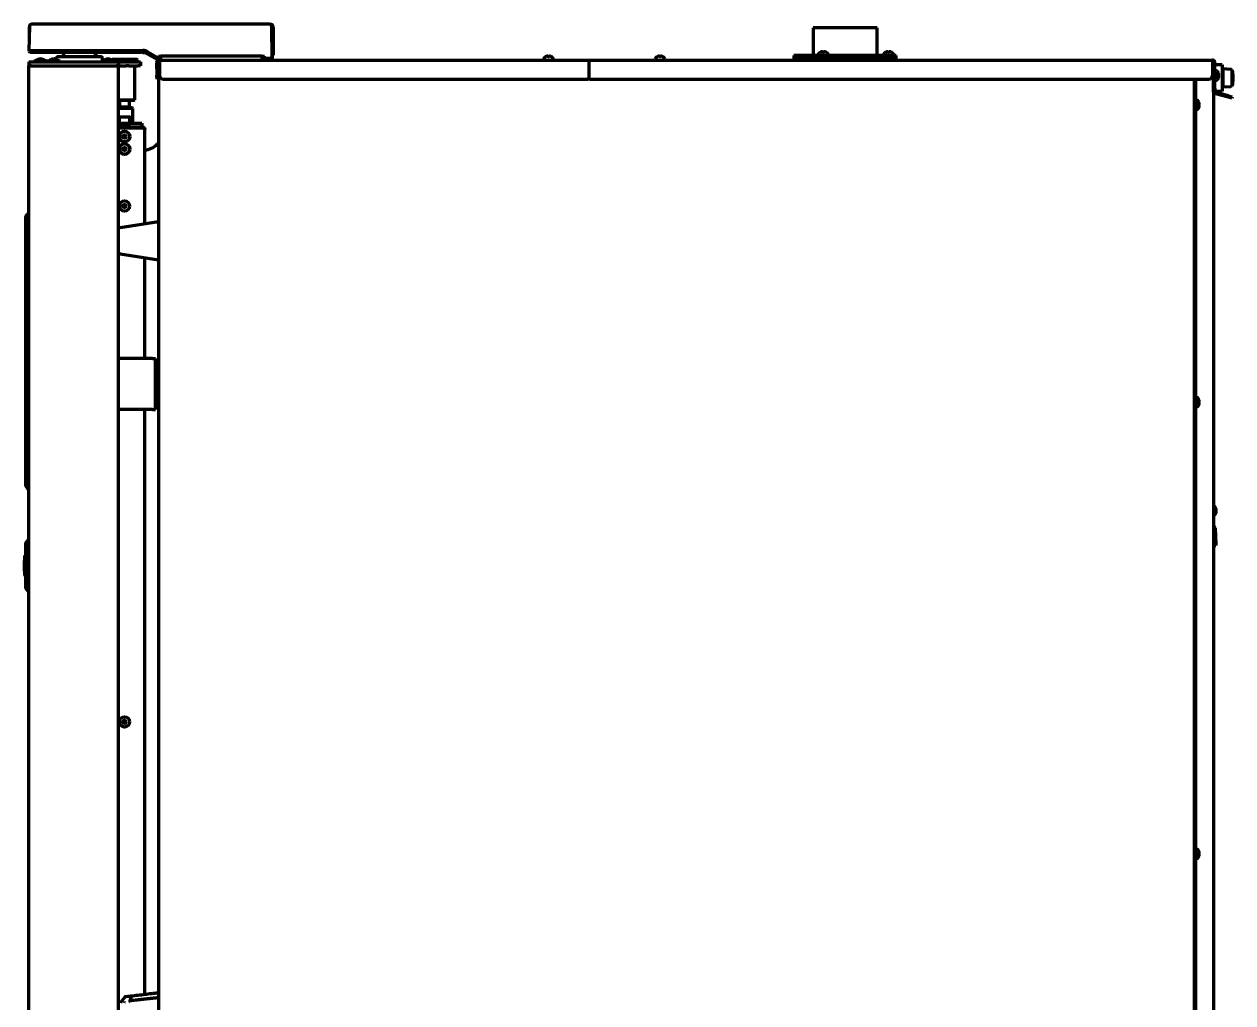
# Model space of a CAD drawing. Header units: inches. Extents: x -2405 to 7588, y 441 to 5654.
# Drawn here: x 548 to 1491, y 3367 to 4132 of the extents above; entities that cross this region are included whole.
import ezdxf

# ---------------------------------------------------------------- set-up
doc = ezdxf.new("R2010")
doc.units = ezdxf.units.IN

msp = doc.modelspace()

# ---------------------------------------------------------------- linework, layer by layer
at = {"linetype": 'Continuous', "lineweight": 70}
for p, q in [((551.74, 4129.86), (551.42, 4111.13)), ((551.62, 4129.63), (551.62, 4122.59)), ((640.28, 4131.63), (553.54, 4131.63)), ((644.27, 4131.63), (640.28, 4131.63)), ((650.95, 4131.63), (644.27, 4131.63)), ((654.96, 4131.63), (650.95, 4131.63)), ((739.19, 4131.63), (654.96, 4131.63)), ((741.42, 4105.13), (740.99, 4129.86)), ((741.22, 4129.63), (741.22, 4116.59)), ((742.02, 4129.63), (742.02, 4109.38)), ((1188.62, 4128.73), (1163.62, 4128.73)), ((1163.62, 4128.73), (1163.62, 4107.13)), ((1213.62, 4128.73), (1188.62, 4128.73)), ((1213.62, 4107.13), (1213.62, 4128.73)), ((551.42, 4111.13), (551.43, 4110.61)), ((551.42, 4111.13), (552.42, 4111.13)), ((552.42, 4111.13), (640.28, 4111.13)), ((552.43, 4109.63), (639.35, 4109.63)), ((599.39, 4106.13), (573.97, 4106.13)), ((578.97, 4106.68), (578.98, 4106.13)), ((607.87, 4106.13), (599.39, 4106.13)), ((602.86, 4106.13), (602.87, 4106.68)), ((644.28, 4110.06), (650.96, 4106.2)), ((644.35, 4108.29), (650.47, 4104.75)), ((652.42, 4106.63), (654.42, 4106.63)), ((652.42, 4103.63), (652.42, 4106.63)), ((733.42, 4106.63), (654.42, 4106.63)), ((654.42, 4103.63), (654.42, 4106.63)), ((733.42, 4103.63), (733.42, 4106.63)), ((733.42, 4106.63), (735.42, 4106.63)), ((735.42, 4103.63), (735.42, 4106.63)), ((741.38, 4107.38), (742.02, 4107.38)), ((741.42, 4106.12), (741.4, 4107.38)), ((741.42, 4106.9), (741.42, 4106.13)), ((741.42, 4106.12), (741.42, 4106.12)), ((742.02, 4109.38), (742.02, 4107.38)), ((954.78, 4106.07), (954.78, 4106.11)), ((959.38, 4106.11), (959.38, 4106.07)), ((1041.82, 4106.07), (1041.82, 4106.11)), ((1046.42, 4106.11), (1046.42, 4106.07)), ((1228.62, 4107.13), (1148.62, 4107.13)), ((1148.62, 4107.13), (1148.62, 4105.63)), ((1228.62, 4105.63), (1148.62, 4105.63)), ((1163.62, 4105.63), (1163.62, 4104.63)), ((1167.62, 4107.73), (1167.62, 4107.53)), ((1169.32, 4109.57), (1169.32, 4109.61)), ((1169.86, 4105.63), (1170.02, 4105.54)), ((1170.02, 4105.54), (1170.02, 4104.82)), ((1170.02, 4105.54), (1173.22, 4105.54)), ((1173.22, 4105.54), (1173.37, 4105.63)), ((1173.22, 4104.82), (1173.22, 4105.54)), ((1173.92, 4109.61), (1173.92, 4109.57)), ((1175.62, 4107.53), (1175.62, 4107.73)), ((1213.62, 4104.63), (1213.62, 4105.63)), ((1218.62, 4107.73), (1218.62, 4107.53)), ((1220.32, 4109.57), (1220.32, 4109.61)), ((1220.86, 4105.63), (1221.02, 4105.54)), ((1221.02, 4105.54), (1221.02, 4104.82)), ((1221.02, 4105.54), (1224.22, 4105.54)), ((1224.22, 4105.54), (1224.37, 4105.63)), ((1224.22, 4104.82), (1224.22, 4105.54)), ((1224.92, 4109.61), (1224.92, 4109.57)), ((1226.62, 4107.53), (1226.62, 4107.73)), ((1228.62, 4105.63), (1228.62, 4107.13)), ((551.42, 4102.13), (553.42, 4102.13)), ((551.42, 4102.13), (551.42, 4099.13)), ((553.42, 4099.13), (551.42, 4099.13)), ((551.42, 4099.13), (551.42, 4099.13)), ((551.42, 4099.13), (553.42, 4099.13)), ((551.42, 2451.13), (551.42, 4099.13)), ((553.42, 4102.13), (619.42, 4102.13)), ((553.42, 4099.13), (619.42, 4099.13)), ((555.92, 4102.73), (555.92, 4102.53)), ((556.32, 4103.13), (564.52, 4103.13)), ((558.54, 4104.1), (558.54, 4104.13)), ((560.04, 4104.1), (560.04, 4104.51)), ((560.79, 4104.51), (560.79, 4104.1)), ((562.29, 4104.1), (562.29, 4104.13)), ((564.92, 4102.53), (564.92, 4102.73)), ((566.17, 4102.73), (566.17, 4102.53)), ((566.57, 4103.13), (574.77, 4103.13)), ((568.79, 4104.1), (568.79, 4104.13)), ((570.29, 4104.1), (570.29, 4104.51)), ((571.04, 4104.51), (571.04, 4104.1)), ((572.54, 4104.1), (572.54, 4104.13)), ((572.97, 4105.15), (572.95, 4103.86)), ((575.17, 4102.53), (575.17, 4102.73)), ((608.67, 4102.73), (608.67, 4102.53)), ((608.9, 4103.09), (608.86, 4105.15)), ((609.07, 4103.13), (617.27, 4103.13)), ((611.29, 4104.1), (611.29, 4104.13)), ((612.79, 4104.1), (612.79, 4104.51)), ((613.54, 4104.51), (613.54, 4104.1)), ((615.04, 4104.1), (615.04, 4104.13)), ((616.42, 4104.13), (616.17, 4103.88)), ((636.17, 4103.88), (616.17, 4103.88)), ((616.17, 4103.88), (616.17, 4103.13)), ((626.17, 4104.13), (616.42, 4104.13)), ((617.64, 4102.38), (636.17, 4102.38)), ((617.67, 4102.53), (617.67, 4102.73)), ((619.42, 4102.13), (621.42, 4102.13)), ((621.42, 4099.13), (619.42, 4099.13)), ((619.42, 4099.13), (621.42, 4099.13)), ((621.42, 4102.13), (627.35, 4102.13)), ((621.42, 4102.13), (621.42, 4099.13)), ((621.42, 4099.13), (627.35, 4099.13)), ((621.42, 2461.13), (621.42, 4099.13)), ((635.92, 4104.13), (626.17, 4104.13)), ((627.35, 4102.13), (629.35, 4102.13)), ((629.35, 4099.13), (627.35, 4099.13)), ((629.35, 4102.13), (636.42, 4102.13)), ((629.35, 4099.13), (636.42, 4099.13)), ((634.17, 4072.63), (634.17, 4099.13)), ((636.17, 4103.88), (635.92, 4104.13)), ((635.92, 4102.13), (636.17, 4102.38)), ((636.17, 4102.38), (636.17, 4103.88)), ((636.42, 4102.13), (638.42, 4102.13)), ((638.42, 4099.13), (636.42, 4099.13)), ((638.42, 4102.13), (638.42, 4099.13)), ((650.47, 4104.75), (651.72, 4104.03)), ((650.99, 4101.56), (651.34, 4091.64)), ((651.99, 4101.59), (652.34, 4091.67)), ((652.99, 4103.63), (652.42, 4103.63)), ((652.42, 4100.53), (652.42, 4100.63)), ((653.42, 4100.53), (652.42, 4100.53)), ((652.42, 4100.53), (652.42, 2435.33)), ((653.42, 4103.63), (652.99, 4103.63)), ((653.42, 4102.63), (652.99, 4102.63)), ((653.42, 4103.63), (988.58, 4103.63)), ((653.42, 4103.63), (653.42, 4101.52)), ((653.42, 4101.52), (653.42, 4091.62)), ((735.42, 4105.13), (740.42, 4105.13)), ((741.42, 4105.13), (740.42, 4105.13)), ((741.41, 4104.61), (741.42, 4105.13)), ((741.41, 4104.61), (741.42, 4105.13)), ((741.42, 4105.13), (741.42, 4105.13)), ((953.08, 4104.23), (953.08, 4104.03)), ((961.08, 4104.03), (961.08, 4104.23)), ((988.58, 4103.63), (988.58, 4101.52)), ((988.58, 4101.52), (988.58, 4089.63)), ((988.59, 4102.53), (988.63, 4102.53)), ((988.62, 4103.63), (988.62, 4101.52)), ((988.62, 4103.63), (1475.42, 4103.63)), ((988.62, 4101.52), (988.62, 4089.63)), ((1040.12, 4104.23), (1040.12, 4104.03)), ((1048.12, 4104.03), (1048.12, 4104.23)), ((1147.62, 4104.63), (1229.62, 4104.63)), ((1147.62, 4104.63), (1147.62, 4103.63)), ((1170.02, 4104.82), (1169.69, 4104.63)), ((1173.22, 4104.82), (1170.02, 4104.82)), ((1173.54, 4104.63), (1173.22, 4104.82)), ((1221.02, 4104.82), (1220.69, 4104.63)), ((1224.22, 4104.82), (1221.02, 4104.82)), ((1224.54, 4104.63), (1224.22, 4104.82)), ((1229.62, 4103.63), (1229.62, 4104.63)), ((1475.42, 4103.63), (1475.42, 4101.52)), ((1475.42, 4101.52), (1475.42, 4091.62)), ((1476.22, 4099.93), (1476.22, 2775.73)), ((1477.42, 4101.63), (1476.42, 4101.63)), ((1476.42, 4081.63), (1476.42, 4101.63)), ((1477.42, 4081.63), (1477.42, 4101.63)), ((1483.02, 4099.96), (1477.42, 4099.96)), ((1483.02, 4099.96), (1483.02, 4089.63)), ((1483.6, 4096.64), (1483.02, 4099.96)), ((1489.88, 4096.2), (1483.6, 4096.64)), ((1483.6, 4096.64), (1483.6, 4089.63)), ((1489.88, 4096.2), (1489.88, 4096.12)), ((1489.88, 4096.12), (1490.9, 4096.05)), ((1490.39, 4096.09), (1489.88, 4096.12)), ((1490.9, 4083.21), (1490.9, 4096.05)), ((651.44, 4088.64), (651.34, 4091.64)), ((652.42, 4088.67), (651.44, 4088.64)), ((652.34, 4091.67), (652.42, 4089.33)), ((656.42, 4088.63), (987.58, 4088.63)), ((989.62, 4088.63), (1472.42, 4088.63)), ((1461.42, 2437.13), (1461.42, 4088.62)), ((1462.22, 4088.62), (1462.22, 2777.73)), ((1476.42, 4095.63), (1476.22, 4095.63)), ((1478.02, 4095.53), (1477.82, 4095.53)), ((1477.82, 4087.53), (1478.02, 4087.53)), ((1477.86, 4093.83), (1477.9, 4093.83)), ((1477.9, 4089.23), (1477.86, 4089.23)), ((1479.86, 4093.83), (1479.9, 4093.83)), ((1479.9, 4089.23), (1479.86, 4089.23)), ((1483.02, 4089.63), (1483.02, 4079.3)), ((1483.6, 4089.63), (1483.6, 4082.62)), ((551.42, 4077.98), (551.24, 4077.98)), ((1476.22, 4083.63), (1476.42, 4083.63)), ((1476.42, 4078.63), (1476.42, 4081.63)), ((1477.42, 4078.63), (1476.42, 4078.63)), ((1477.42, 4081.63), (1477.42, 4078.63)), ((1477.42, 4079.3), (1483.02, 4079.3)), ((1487.75, 4074.56), (1477.9, 4077.2)), ((1488.01, 4075.52), (1478.16, 4078.16)), ((1483.02, 4079.3), (1483.6, 4082.62)), ((1483.6, 4082.62), (1489.88, 4083.06)), ((1490.9, 4083.21), (1489.88, 4083.13)), ((1489.88, 4083.13), (1489.88, 4083.06)), ((621.42, 4072.63), (634.17, 4072.63)), ((621.42, 4072.13), (633.67, 4072.13)), ((622.07, 4072.13), (622.07, 4066.78)), ((629.87, 4066.78), (629.87, 4072.13)), ((633.67, 4072.13), (634.17, 4072.63)), ((1462.82, 4072.53), (1462.62, 4072.53)), ((1464.66, 4070.83), (1464.7, 4070.83)), ((1490.65, 4073.78), (1487.75, 4074.56)), ((1488.01, 4075.52), (1490.91, 4074.75)), ((1490.91, 4074.75), (1490.65, 4073.78)), ((625.97, 4066.28), (621.42, 4066.28)), ((625.97, 4065.78), (621.42, 4065.78)), ((622.07, 4066.78), (621.57, 4066.28)), ((621.82, 4058.78), (621.82, 4054.48)), ((625.97, 4066.78), (622.07, 4066.78)), ((622.32, 4059.28), (625.97, 4059.28)), ((629.87, 4066.78), (625.97, 4066.78)), ((631.97, 4066.28), (625.97, 4066.28)), ((632.47, 4065.78), (625.97, 4065.78)), ((625.97, 4059.28), (629.62, 4059.28)), ((630.37, 4066.28), (629.87, 4066.78)), ((630.12, 4054.48), (630.12, 4058.78)), ((632.47, 4065.78), (631.97, 4066.28)), ((632.47, 4054.28), (632.47, 4065.78)), ((1462.62, 4064.53), (1462.82, 4064.53)), ((1464.7, 4066.23), (1464.66, 4066.23)), ((551.42, 4054.31), (551.24, 4054.31)), ((551.42, 4054.31), (551.24, 4054.31)), ((551.42, 4054.3), (551.24, 4054.3)), ((551.42, 4054.29), (551.24, 4054.29)), ((551.42, 4054.29), (551.24, 4054.29)), ((551.42, 4054.22), (551.24, 4054.22)), ((551.42, 4054.21), (551.24, 4054.21)), ((551.42, 4054.21), (551.24, 4054.21)), ((551.42, 4051.51), (551.32, 4051.51)), ((621.42, 4054.28), (637.47, 4054.28)), ((639.47, 4051.28), (621.42, 4051.28)), ((639.2, 4050.48), (621.42, 4050.48)), ((623.27, 4052.68), (628.67, 4052.68)), ((637.47, 4054.28), (639.47, 4054.28)), ((639.76, 4050.48), (639.22, 4050.48)), ((639.47, 4054.28), (639.47, 4051.28)), ((641.91, 3975.86), (641.91, 4049.18)), ((551.24, 4048.13), (551.42, 4048.13)), ((551.42, 4045.39), (551.32, 4045.39)), ((551.42, 4040.48), (551.32, 4040.48)), ((551.24, 4026.71), (551.42, 4026.71)), ((551.24, 4026.7), (551.42, 4026.7)), ((551.24, 4026.69), (551.42, 4026.69)), ((551.24, 4003.07), (551.42, 4003.07)), ((549, 3981.56), (550.27, 3983.41)), ((551.42, 3983.63), (550.68, 3983.63)), ((548.92, 3979.63), (548.92, 3981.27)), ((548.92, 3772.63), (548.92, 3979.63)), ((622.6, 3972.81), (652.42, 3977.53)), ((622.6, 3952.25), (652.42, 3947.53)), ((641.91, 3870.51), (641.91, 3949.18)), ((647.9, 3870.53), (621.42, 3870.53)), ((647.9, 3870.53), (650.1, 3870.53)), ((650.1, 3830.53), (650.1, 3870.53)), ((1462.82, 3840.33), (1462.62, 3840.33)), ((1462.62, 3832.33), (1462.82, 3832.33)), ((1464.66, 3838.63), (1464.7, 3838.63)), ((1464.7, 3834.03), (1464.66, 3834.03)), ((647.9, 3830.53), (621.42, 3830.53)), ((641.91, 3373.84), (641.91, 3830.52)), ((647.9, 3830.53), (650.1, 3830.53)), ((548.92, 3770.98), (548.92, 3772.63)), ((549, 3770.7), (550.27, 3768.85)), ((551.42, 3768.63), (550.68, 3768.63)), ((1477.86, 3753.83), (1477.9, 3753.83)), ((1477.9, 3749.23), (1477.86, 3749.23)), ((1476.55, 3737.8), (1476.99, 3725.42)), ((1477.55, 3737.83), (1477.99, 3725.46)), ((549, 3726.56), (550.27, 3728.41)), ((550.68, 3728.63), (551.42, 3728.63)), ((548.92, 3724.38), (548.92, 3726.27)), ((548.92, 3692.88), (548.92, 3724.38)), ((1477.02, 3724.43), (1476.99, 3725.42)), ((1477.02, 3724.43), (1478.02, 3724.46)), ((1477.99, 3725.46), (1478.02, 3724.46)), ((547.67, 3711.94), (547.67, 3705.31)), ((547.92, 3715.88), (547.92, 3708.63)), ((548.42, 3716.13), (548.17, 3716.13)), ((547.92, 3708.63), (547.92, 3701.38)), ((548.17, 3701.13), (548.42, 3701.13)), ((548.92, 3690.98), (548.92, 3692.88)), ((549, 3690.7), (550.27, 3688.85)), ((550.68, 3688.63), (551.42, 3688.63)), ((1462.82, 3487.63), (1462.62, 3487.63)), ((1464.66, 3485.93), (1464.7, 3485.93)), ((1462.62, 3479.63), (1462.82, 3479.63)), ((1464.7, 3481.33), (1464.66, 3481.33)), ((626.15, 3371.61), (623.13, 3367.75)), ((626.81, 3371.98), (628.95, 3372.25)), ((631.19, 3372.23), (630.23, 3368.67)), ((651.98, 3371.04), (652.42, 3371.1))]:
    msp.add_line(p, q, dxfattribs=at)
for centre, radius in [((625.97, 4043.78), 4.25), ((625.97, 4043.78), 4), ((625.97, 4043.78), 1.25), ((625.97, 4043.78), 1.15), ((625.97, 4034.08), 4.25), ((625.97, 4034.08), 4), ((625.97, 4034.08), 1.25), ((625.97, 4034.08), 1.15), ((625.97, 3989.58), 4), ((625.97, 3989.58), 1.25), ((625.97, 3989.58), 1.15), ((625.97, 3586.58), 4), ((625.97, 3586.58), 1.25), ((625.97, 3586.58), 1.15)]:
    msp.add_circle(centre, radius, dxfattribs=at)
for centre, radius, start, end in [((553.54, 4129.83), 1.8, 90, 179), ((739.19, 4129.83), 1.8, 1, 90), ((740.22, 4129.63), 1.8, 0, 90), ((552.43, 4110.63), 1, 181, 270), ((573.97, 4105.13), 1, 90, 179), ((575.97, 4106.63), 3, 1, 90), ((605.87, 4106.63), 3, 90, 179), ((607.87, 4105.13), 1, 1, 90), ((957.28, 4102.01), 4.8, 121.58373, 149.69882), ((957.08, 4102.33), 3.78, 90.00345, 97.60407), ((957.08, 4102.33), 3.78, 82.39595, 89.99653), ((956.88, 4102.01), 4.8, 30.30118, 58.41865), ((1044.32, 4102.01), 4.8, 121.58373, 149.69882), ((1044.12, 4102.33), 3.78, 90.00345, 97.60407), ((1044.12, 4102.33), 3.78, 82.39595, 89.99653), ((1043.92, 4102.01), 4.8, 30.30118, 58.41865), ((1168.02, 4107.73), 0.4, 149.69882, 180), ((1168.02, 4107.53), 0.4, 180, 270), ((1171.82, 4105.51), 4.8, 121.58373, 149.69882), ((1171.62, 4105.83), 3.78, 90.00345, 97.60407), ((1171.62, 4105.83), 3.78, 82.39595, 89.99653), ((1171.42, 4105.51), 4.8, 30.30118, 58.41865), ((1175.22, 4107.53), 0.4, 270, 0), ((1175.22, 4107.73), 0.4, 0, 30.30118), ((1219.02, 4107.73), 0.4, 149.69882, 180), ((1219.02, 4107.53), 0.4, 180, 270), ((1222.82, 4105.51), 4.8, 121.58373, 149.69882), ((1222.62, 4105.83), 3.78, 90.00345, 97.60407), ((1222.62, 4105.83), 3.78, 82.39595, 89.99653), ((1222.42, 4105.51), 4.8, 30.30118, 58.41865), ((1226.22, 4107.53), 0.4, 270, 0), ((1226.22, 4107.73), 0.4, 0, 30.30118), ((556.32, 4102.73), 0.4, 90, 180), ((556.32, 4102.53), 0.4, 180, 270), ((560.42, 4100.88), 3.75, 120, 143.1301), ((560.42, 4100.88), 3.73, 103.56267, 120.16679), ((560.42, 4100.88), 3.25, 83.36926, 96.63074), ((560.42, 4100.88), 3.73, 59.83321, 76.43733), ((560.42, 4100.88), 3.75, 36.8699, 60), ((564.52, 4102.73), 0.4, 0, 90), ((564.52, 4102.53), 0.4, 270, 0), ((566.57, 4102.73), 0.4, 90, 180), ((566.57, 4102.53), 0.4, 180, 270), ((570.67, 4100.88), 3.75, 120, 143.1301), ((570.67, 4100.88), 3.73, 103.56267, 120.16679), ((570.67, 4100.88), 3.25, 83.36926, 96.63074), ((570.67, 4100.88), 3.73, 59.83321, 76.43733), ((570.67, 4100.88), 3.75, 36.8699, 60), ((574.77, 4102.73), 0.4, 0, 90), ((574.77, 4102.53), 0.4, 270, 0), ((608.41, 4102.63), 0.5, 270, 314.58573), ((609.07, 4102.73), 0.4, 90, 180), ((609.07, 4102.53), 0.4, 180, 270), ((613.17, 4100.88), 3.75, 120, 143.1301), ((613.17, 4100.88), 3.73, 103.56267, 120.16679), ((613.17, 4100.88), 3.25, 83.36926, 96.63074), ((613.17, 4100.88), 3.73, 59.83321, 76.43733), ((613.17, 4100.88), 3.75, 36.8699, 60), ((617.27, 4102.73), 0.4, 0, 90), ((617.27, 4102.53), 0.4, 270, 0), ((652.99, 4101.63), 2, 90, 182), ((652.99, 4101.63), 1, 90, 182), ((654.42, 4100.63), 2, 120.00094, 180), ((740.41, 4104.63), 1, 270, 359), ((953.48, 4104.23), 0.4, 149.69882, 180), ((953.48, 4104.03), 0.4, 180, 270), ((960.68, 4104.03), 0.4, 270, 0), ((960.68, 4104.23), 0.4, 0, 30.30118), ((1040.52, 4104.23), 0.4, 149.69882, 180), ((1040.52, 4104.03), 0.4, 180, 270), ((1047.72, 4104.03), 0.4, 270, 0), ((1047.72, 4104.23), 0.4, 0, 30.30118), ((1473.8, 4091.33), 4.8, 56.91762, 59.69882), ((1473.8, 4091.73), 4.8, 300.30118, 303.08262), ((1477.82, 4095.13), 0.4, 90, 180), ((1473.8, 4091.33), 4.8, 31.58373, 41.04665), ((1473.8, 4091.73), 4.8, 318.95317, 328.41865), ((1477.82, 4087.93), 0.4, 180, 270), ((1474.12, 4091.53), 3.78, 0.00345, 7.60407), ((1474.12, 4091.53), 3.78, 352.39595, 359.99653), ((1478.02, 4095.13), 0.4, 59.69882, 90), ((1478.02, 4087.93), 0.4, 270, 300.30118), ((1475.8, 4091.33), 4.8, 31.58373, 59.69882), ((1475.8, 4091.73), 4.8, 300.30118, 328.41865), ((1476.12, 4091.53), 3.78, 0.00345, 7.60407), ((1476.12, 4091.53), 3.78, 352.39595, 359.99653), ((1478.42, 4079.13), 2, 194.45742, 255), ((1478.42, 4079.13), 1, 180, 255), ((1462.62, 4072.13), 0.4, 90, 180), ((1462.82, 4072.13), 0.4, 59.69882, 90), ((1460.6, 4068.33), 4.8, 31.58373, 59.69882), ((1460.92, 4068.53), 3.78, 0.00345, 7.60407), ((1460.92, 4068.53), 3.78, 352.39595, 359.99653), ((622.32, 4058.78), 0.5, 90, 180), ((629.62, 4058.78), 0.5, 0, 90), ((1462.62, 4064.93), 0.4, 180, 270), ((1462.82, 4064.93), 0.4, 270, 300.30118), ((1460.6, 4068.73), 4.8, 300.30118, 328.41865), ((622.02, 4054.48), 0.2, 180, 270), ((623.27, 4051.38), 1.3, 90, 174.78409), ((622.17, 4051.48), 0.2, 174.78409, 270), ((628.67, 4051.38), 1.3, 5.21591, 90), ((629.76, 4051.48), 0.2, 270, 5.21591), ((629.92, 4054.48), 0.2, 270, 0), ((639.2, 4046.48), 4, 76.89634, 90), ((641.41, 4047.17), 13.69, 271.07926, 317.70051), ((651.98, 4037.55), 0.6, 102.99146, 137.7005), ((651.96, 4037.65), 0.5, 23.82246, 102.99146), ((550.68, 3983.13), 0.5, 90, 145.71312), ((549.42, 3981.27), 0.5, 145.71312, 180), ((622.92, 3970.83), 2, 99, 138.59128), ((622.92, 3954.23), 2, 221.40872, 261), ((1462.62, 3839.93), 0.4, 90, 180), ((1462.62, 3832.73), 0.4, 180, 270), ((1462.82, 3839.93), 0.4, 59.69882, 90), ((1462.82, 3832.73), 0.4, 270, 300.30118), ((1460.6, 3836.13), 4.8, 31.58373, 59.69882), ((1460.6, 3836.53), 4.8, 300.30118, 328.41865), ((1460.92, 3836.33), 3.78, 0.00345, 7.60407), ((1460.92, 3836.33), 3.78, 352.39595, 359.99653), ((549.42, 3770.98), 0.5, 180, 214.28688), ((550.68, 3769.13), 0.5, 214.28688, 270), ((1473.8, 3751.33), 4.8, 31.58373, 59.69882), ((1473.8, 3751.73), 4.8, 300.30118, 328.41865), ((1474.12, 3751.53), 3.78, 0.00345, 7.60407), ((1474.12, 3751.53), 3.78, 352.39595, 359.99653), ((1475.55, 3737.76), 2, 2, 70.64731), ((1475.55, 3737.76), 1, 2, 48.49044), ((550.68, 3728.13), 0.5, 90, 145.71312), ((549.42, 3726.27), 0.5, 145.71312, 180), ((548.17, 3715.88), 0.25, 90, 180), ((548.42, 3716.63), 0.5, 270, 0), ((548.17, 3701.38), 0.25, 180, 270), ((548.42, 3700.63), 0.5, 0, 90), ((549.42, 3690.98), 0.5, 180, 214.28688), ((550.68, 3689.13), 0.5, 214.28688, 270), ((1462.62, 3487.23), 0.4, 90, 180), ((1462.82, 3487.23), 0.4, 59.69882, 90), ((1460.6, 3483.43), 4.8, 31.58373, 59.69882), ((1460.92, 3483.63), 3.78, 0.00345, 7.60407), ((1460.92, 3483.63), 3.78, 352.39595, 359.99653), ((1462.62, 3480.03), 0.4, 180, 270), ((1462.82, 3480.03), 0.4, 270, 300.30118), ((1460.6, 3483.83), 4.8, 300.30118, 328.41865), ((626.93, 3370.99), 1, 97, 142)]:
    msp.add_arc(centre, radius, start, end, dxfattribs=at)
for centre, major_axis, ratio, start_param, end_param in [((639.35, 4099.63), (0, 10), 1, 6.197847, 6.283185), ((640.38, -19150.71), (0, 23261.84), 0.017452, 6.273577, 6.283427), ((639.35, 4099.63), (4.85, 8.75), 1, 6.265417, 6.322464), ((775.1, 2180.96), (-33.62, 1929.43), 0.001054, 0.053755, 0.060422), ((774.44, 2218.22), (-32.97, 1892.13), 0.001054, 0.053966, 0.060418), ((559.79, 4100.88), (0, -3.64), 0.707107, 3.044426, 3.23876), ((561.04, 4100.88), (0, 3.64), 0.707107, 6.186018, 6.380352), ((570.04, 4100.88), (0, -3.64), 0.707107, 3.044426, 3.23876), ((571.29, 4100.88), (0, 3.64), 0.707107, 6.186018, 6.380352), ((612.54, 4100.88), (0, -3.64), 0.707107, 3.044426, 3.23876), ((613.79, 4100.88), (0, 3.64), 0.707107, 6.186018, 6.380352), ((656.42, 4091.62), (3, 0), 0.99863, 3.141593, 4.712389), ((987.58, 4089.63), (1, 0), 0.99863, 4.712389, 6.283185), ((989.62, 4089.63), (1, 0), 0.99863, 3.141593, 4.712389), ((1472.42, 4091.62), (3, 0), 0.99863, 4.712389, 6.283185), ((623.92, 3367.13), (-0.123, 0.992), 1, 0.783816, 1.428934), ((626.54, 3367.46), (0.12, -0.993), 0.961409, 3.928968, 4.596933)]:
    msp.add_ellipse(centre, major_axis=major_axis, ratio=ratio, start_param=start_param, end_param=end_param, dxfattribs=at)
for points, knots in [([(640.2, 4109.59), (640.52, 4109.56), (640.83, 4109.52), (641.46, 4109.41), (642.07, 4109.26), (642.67, 4109.06), (643.27, 4108.83), (643.56, 4108.7), (643.84, 4108.56)], [0, 0, 0, 0, 0.25, 0.25, 0.5, 0.75, 0.75, 1, 1, 1, 1]), ([(650.96, 4106.2), (651.27, 4106.03), (651.59, 4105.88), (652.06, 4105.68), (652.22, 4105.62), (652.38, 4105.57)], [0, 0, 0, 0, 0.670691, 0.670691, 1, 1, 1, 1]), ([(741.38, 4107.33), (741.38, 4107.32), (741.38, 4107.31), (741.38, 4107.25), (741.38, 4107.16), (741.38, 4107.08), (741.38, 4107.05)], [0, 0, 0, 0, 0.093844, 0.093844, 0.546922, 1, 1, 1, 1]), ([(741.42, 4106.12), (741.42, 4106.05), (741.42, 4105.99), (741.42, 4105.86), (741.42, 4105.79), (741.42, 4105.7), (741.42, 4105.67), (741.42, 4105.61), (741.42, 4105.59), (741.42, 4105.5), (741.42, 4105.45), (741.42, 4105.36), (741.42, 4105.31), (741.42, 4105.26), (741.42, 4105.24), (741.42, 4105.21), (741.42, 4105.21), (741.42, 4105.19), (741.42, 4105.19), (741.42, 4105.16), (741.42, 4105.14), (741.42, 4105.13), (741.42, 4105.13), (741.42, 4105.13), (741.42, 4105.13), (741.42, 4105.14)], [0, 0, 0, 0, 0.125, 0.125, 0.25, 0.25, 0.3125, 0.3125, 0.375, 0.375, 0.5, 0.5, 0.625, 0.625, 0.6875, 0.6875, 0.71875, 0.71875, 0.75, 0.75, 0.875, 0.875, 0.9375, 0.9375, 1, 1, 1, 1]), ([(956.58, 4106.07), (956.58, 4106.2), (956.58, 4106.31), (956.58, 4106.44), (956.58, 4106.48), (956.58, 4106.56), (956.58, 4106.59), (956.58, 4106.62)], [0, 0, 0, 0, 0.5, 0.5, 0.75, 0.75, 1, 1, 1, 1]), ([(959.38, 4106.07), (959.18, 4106.2), (958.97, 4106.31), (958.64, 4106.44), (958.53, 4106.48), (958.31, 4106.56), (958.2, 4106.59), (958.08, 4106.62)], [0, 0, 0, 0, 0.5, 0.5, 0.75, 0.75, 1, 1, 1, 1]), ([(1043.62, 4106.07), (1043.62, 4106.2), (1043.62, 4106.31), (1043.62, 4106.44), (1043.62, 4106.48), (1043.62, 4106.56), (1043.62, 4106.59), (1043.62, 4106.62)], [0, 0, 0, 0, 0.5, 0.5, 0.75, 0.75, 1, 1, 1, 1]), ([(1046.42, 4106.07), (1046.21, 4106.2), (1046, 4106.31), (1045.68, 4106.44), (1045.57, 4106.48), (1045.35, 4106.56), (1045.23, 4106.59), (1045.12, 4106.62)], [0, 0, 0, 0, 0.5, 0.5, 0.75, 0.75, 1, 1, 1, 1]), ([(1171.12, 4109.57), (1171.12, 4109.7), (1171.12, 4109.81), (1171.12, 4109.94), (1171.12, 4109.98), (1171.12, 4110.06), (1171.12, 4110.09), (1171.12, 4110.12)], [0, 0, 0, 0, 0.5, 0.5, 0.75, 0.75, 1, 1, 1, 1]), ([(1173.92, 4109.57), (1173.71, 4109.7), (1173.5, 4109.81), (1173.18, 4109.94), (1173.07, 4109.98), (1172.85, 4110.06), (1172.73, 4110.09), (1172.62, 4110.12)], [0, 0, 0, 0, 0.5, 0.5, 0.75, 0.75, 1, 1, 1, 1]), ([(1222.12, 4109.57), (1222.12, 4109.7), (1222.12, 4109.81), (1222.12, 4109.94), (1222.12, 4109.98), (1222.12, 4110.06), (1222.12, 4110.09), (1222.12, 4110.12)], [0, 0, 0, 0, 0.5, 0.5, 0.75, 0.75, 1, 1, 1, 1]), ([(1224.92, 4109.57), (1224.71, 4109.7), (1224.5, 4109.81), (1224.18, 4109.94), (1224.07, 4109.98), (1223.85, 4110.06), (1223.73, 4110.09), (1223.62, 4110.12)], [0, 0, 0, 0, 0.5, 0.5, 0.75, 0.75, 1, 1, 1, 1]), ([(651.72, 4104.03), (651.78, 4104), (651.84, 4103.97), (651.95, 4103.91), (652.01, 4103.88), (652.19, 4103.81), (652.3, 4103.77), (652.41, 4103.74)], [0, 0, 0, 0, 0.260977, 0.260977, 0.521955, 0.521955, 1, 1, 1, 1]), ([(1475.08, 4101.3), (1475.16, 4101.24), (1475.52, 4100.98), (1476.05, 4100.53), (1476.22, 4100.13), (1476.22, 4099.93)], [0, 0, 0, 0, 0.124553, 0.562276, 1, 1, 1, 1]), ([(1476.22, 4099.93), (1476.22, 4100.24), (1476.09, 4100.71), (1475.8, 4101.09), (1475.69, 4101.2)], [0, 0, 0, 0, 0.666667, 1, 1, 1, 1]), ([(1477.86, 4092.03), (1477.99, 4092.03), (1478.1, 4092.03), (1478.23, 4092.03), (1478.27, 4092.03), (1478.35, 4092.03), (1478.38, 4092.03), (1478.41, 4092.03)], [0, 0, 0, 0, 0.5, 0.5, 0.75, 0.75, 1, 1, 1, 1]), ([(1477.86, 4089.23), (1477.99, 4089.43), (1478.1, 4089.64), (1478.23, 4089.97), (1478.27, 4090.08), (1478.35, 4090.3), (1478.38, 4090.41), (1478.41, 4090.53)], [0, 0, 0, 0, 0.5, 0.5, 0.75, 0.75, 1, 1, 1, 1]), ([(1479.86, 4092.03), (1479.99, 4092.03), (1480.1, 4092.03), (1480.23, 4092.03), (1480.27, 4092.03), (1480.35, 4092.03), (1480.38, 4092.03), (1480.41, 4092.03)], [0, 0, 0, 0, 0.5, 0.5, 0.75, 0.75, 1, 1, 1, 1]), ([(1479.86, 4089.23), (1479.99, 4089.43), (1480.1, 4089.64), (1480.23, 4089.97), (1480.27, 4090.08), (1480.35, 4090.3), (1480.38, 4090.41), (1480.41, 4090.53)], [0, 0, 0, 0, 0.5, 0.5, 0.75, 0.75, 1, 1, 1, 1]), ([(1464.66, 4069.03), (1464.79, 4069.03), (1464.9, 4069.03), (1465.03, 4069.03), (1465.07, 4069.03), (1465.15, 4069.03), (1465.18, 4069.03), (1465.21, 4069.03)], [0, 0, 0, 0, 0.5, 0.5, 0.75, 0.75, 1, 1, 1, 1]), ([(1464.66, 4066.23), (1464.79, 4066.43), (1464.9, 4066.64), (1465.03, 4066.97), (1465.07, 4067.08), (1465.15, 4067.3), (1465.18, 4067.41), (1465.21, 4067.53)], [0, 0, 0, 0, 0.5, 0.5, 0.75, 0.75, 1, 1, 1, 1]), ([(640.11, 4051.28), (640.11, 4051.28), (640.13, 4051.28), (640.15, 4051.28), (640.17, 4051.28), (640.19, 4051.28), (640.22, 4051.27), (640.24, 4051.27), (640.26, 4051.27), (640.28, 4051.27), (640.3, 4051.27), (640.32, 4051.26), (640.34, 4051.26), (640.37, 4051.26), (640.39, 4051.26), (640.41, 4051.25), (640.43, 4051.25), (640.45, 4051.24), (640.47, 4051.24), (640.49, 4051.24), (640.52, 4051.23), (640.54, 4051.23), (640.56, 4051.22), (640.58, 4051.21), (640.6, 4051.21), (640.62, 4051.2), (640.64, 4051.2), (640.66, 4051.19), (640.68, 4051.18), (640.7, 4051.18), (640.72, 4051.17), (640.74, 4051.16), (640.81, 4051.13), (640.93, 4051.08), (641.07, 4051), (641.21, 4050.9), (641.34, 4050.79), (641.46, 4050.67), (641.56, 4050.54), (641.66, 4050.4), (641.72, 4050.28), (641.75, 4050.2), (641.77, 4050.16), (641.79, 4050.12), (641.8, 4050.08), (641.82, 4050.04), (641.83, 4049.99), (641.84, 4049.95), (641.85, 4049.91), (641.86, 4049.87), (641.87, 4049.83), (641.88, 4049.79), (641.89, 4049.75), (641.89, 4049.71), (641.9, 4049.67), (641.9, 4049.63), (641.9, 4049.6), (641.9, 4049.59)], [0, 0, 0, 0, 0.007484, 0.014972, 0.022464, 0.029959, 0.037458, 0.044961, 0.052467, 0.059978, 0.067492, 0.075011, 0.082534, 0.09006, 0.097592, 0.105127, 0.112667, 0.120211, 0.12776, 0.135313, 0.142871, 0.150434, 0.158001, 0.165574, 0.173151, 0.180733, 0.188321, 0.195913, 0.20351, 0.211113, 0.218721, 0.226335, 0.233954, 0.295902, 0.356772, 0.416603, 0.475435, 0.53847, 0.601717, 0.665229, 0.729059, 0.746829, 0.764482, 0.782018, 0.79944, 0.816747, 0.833943, 0.851027, 0.868001, 0.884866, 0.901624, 0.918277, 0.934825, 0.951269, 0.967612, 0.983856, 1, 1, 1, 1]), ([(640.74, 4050.25), (640.73, 4050.26), (640.68, 4050.3), (640.6, 4050.35), (640.54, 4050.38), (640.5, 4050.4), (640.49, 4050.4), (640.47, 4050.41), (640.46, 4050.41), (640.45, 4050.42), (640.43, 4050.42), (640.42, 4050.43), (640.4, 4050.43), (640.39, 4050.44), (640.38, 4050.44), (640.36, 4050.44), (640.35, 4050.45), (640.34, 4050.45), (640.32, 4050.45), (640.31, 4050.46), (640.29, 4050.46), (640.28, 4050.46), (640.26, 4050.47), (640.25, 4050.47), (640.24, 4050.47), (640.22, 4050.47), (640.21, 4050.47), (640.19, 4050.47), (640.18, 4050.48), (640.16, 4050.48), (640.15, 4050.48), (640.14, 4050.48), (640.12, 4050.48), (640.11, 4050.48), (640.11, 4050.48)], [0, 0, 0, 0, 0.110197, 0.261293, 0.412933, 0.43372, 0.454462, 0.47516, 0.495815, 0.516427, 0.536997, 0.557525, 0.578013, 0.59846, 0.618868, 0.639237, 0.659567, 0.679861, 0.700117, 0.720337, 0.740522, 0.760671, 0.780787, 0.800869, 0.820918, 0.840935, 0.860921, 0.880876, 0.900801, 0.920696, 0.940564, 0.960403, 0.980215, 1, 1, 1, 1]), ([(641.9, 4049.31), (641.9, 4049.31), (641.9, 4049.32), (641.9, 4049.34), (641.9, 4049.35), (641.9, 4049.36), (641.89, 4049.38), (641.89, 4049.39), (641.89, 4049.41), (641.88, 4049.42), (641.88, 4049.44), (641.88, 4049.45), (641.87, 4049.46), (641.87, 4049.48), (641.86, 4049.49), (641.86, 4049.5), (641.85, 4049.52), (641.85, 4049.53), (641.84, 4049.54), (641.84, 4049.56), (641.83, 4049.57), (641.82, 4049.58), (641.82, 4049.6), (641.81, 4049.61), (641.8, 4049.62), (641.8, 4049.63), (641.79, 4049.65), (641.78, 4049.66), (641.77, 4049.67), (641.76, 4049.68), (641.75, 4049.7), (641.74, 4049.71), (641.73, 4049.72), (641.72, 4049.73), (641.71, 4049.75), (641.7, 4049.76), (641.69, 4049.77), (641.68, 4049.78), (641.66, 4049.79), (641.65, 4049.8), (641.64, 4049.82), (641.63, 4049.83), (641.61, 4049.84), (641.6, 4049.85), (641.59, 4049.86), (641.57, 4049.87), (641.56, 4049.88), (641.54, 4049.89), (641.53, 4049.9), (641.51, 4049.91), (641.49, 4049.93), (641.48, 4049.94), (641.46, 4049.95), (641.44, 4049.96), (641.43, 4049.97), (641.41, 4049.98), (641.39, 4049.99), (641.37, 4050), (641.35, 4050.01), (641.33, 4050.02), (641.31, 4050.03), (641.28, 4050.04), (641.25, 4050.06), (641.22, 4050.07), (641.19, 4050.08), (641.16, 4050.1), (641.13, 4050.11), (641.1, 4050.12), (641.07, 4050.13), (641.04, 4050.14), (641.01, 4050.16), (640.97, 4050.17), (640.94, 4050.18), (640.9, 4050.19), (640.87, 4050.2), (640.84, 4050.21), (640.8, 4050.22), (640.76, 4050.23), (640.73, 4050.24), (640.69, 4050.25), (640.65, 4050.26), (640.62, 4050.27), (640.58, 4050.28), (640.54, 4050.29), (640.5, 4050.3), (640.46, 4050.31), (640.43, 4050.31), (640.39, 4050.32), (640.35, 4050.33), (640.31, 4050.34), (640.27, 4050.35), (640.23, 4050.35), (640.19, 4050.36), (640.15, 4050.37), (640.12, 4050.37), (640.11, 4050.37)], [0, 0, 0, 0, 0.00864, 0.01729, 0.02595, 0.034622, 0.043304, 0.051998, 0.060703, 0.069419, 0.078148, 0.086888, 0.095641, 0.104406, 0.113184, 0.121974, 0.130778, 0.139594, 0.148424, 0.157268, 0.166125, 0.174996, 0.183882, 0.192781, 0.201696, 0.210624, 0.219568, 0.228527, 0.237501, 0.24649, 0.255496, 0.264516, 0.273553, 0.282606, 0.291675, 0.300761, 0.309863, 0.318983, 0.328119, 0.337273, 0.346443, 0.355632, 0.364838, 0.374062, 0.383304, 0.392564, 0.401842, 0.41114, 0.420455, 0.42979, 0.439144, 0.448516, 0.457909, 0.46732, 0.476752, 0.486203, 0.495674, 0.505165, 0.514677, 0.524209, 0.537545, 0.550891, 0.564248, 0.577616, 0.590997, 0.604389, 0.617794, 0.631212, 0.644644, 0.658089, 0.671549, 0.685024, 0.698514, 0.71202, 0.725542, 0.73908, 0.752635, 0.766208, 0.779798, 0.793407, 0.807034, 0.820681, 0.834346, 0.848032, 0.861738, 0.875464, 0.889212, 0.902981, 0.916772, 0.930585, 0.944421, 0.95828, 0.972163, 0.986069, 1, 1, 1, 1]), ([(641.91, 4049.18), (641.91, 4049.2), (641.91, 4049.22), (641.91, 4049.27), (641.91, 4049.29), (641.9, 4049.3)], [0, 0, 0, 0, 0.5, 0.5, 1, 1, 1, 1]), ([(1464.66, 3836.83), (1464.79, 3836.83), (1464.9, 3836.83), (1465.03, 3836.83), (1465.07, 3836.83), (1465.15, 3836.83), (1465.18, 3836.83), (1465.21, 3836.83)], [0, 0, 0, 0, 0.5, 0.5, 0.75, 0.75, 1, 1, 1, 1]), ([(1464.66, 3834.03), (1464.79, 3834.23), (1464.9, 3834.44), (1465.03, 3834.77), (1465.07, 3834.88), (1465.15, 3835.1), (1465.18, 3835.21), (1465.21, 3835.33)], [0, 0, 0, 0, 0.5, 0.5, 0.75, 0.75, 1, 1, 1, 1]), ([(1477.86, 3752.03), (1477.99, 3752.03), (1478.1, 3752.03), (1478.23, 3752.03), (1478.27, 3752.03), (1478.35, 3752.03), (1478.38, 3752.03), (1478.41, 3752.03)], [0, 0, 0, 0, 0.5, 0.5, 0.75, 0.75, 1, 1, 1, 1]), ([(1477.86, 3749.23), (1477.99, 3749.43), (1478.1, 3749.64), (1478.23, 3749.97), (1478.27, 3750.08), (1478.35, 3750.3), (1478.38, 3750.41), (1478.41, 3750.53)], [0, 0, 0, 0, 0.5, 0.5, 0.75, 0.75, 1, 1, 1, 1]), ([(547.94, 3712.94), (547.89, 3712.87), (547.85, 3712.79), (547.79, 3712.63), (547.76, 3712.55), (547.73, 3712.44), (547.73, 3712.42), (547.72, 3712.38), (547.71, 3712.36), (547.7, 3712.29), (547.69, 3712.25), (547.67, 3712.12), (547.67, 3712.03), (547.67, 3711.94)], [0, 0, 0, 0, 0.25, 0.25, 0.5, 0.5, 0.5625, 0.5625, 0.625, 0.625, 0.75, 0.75, 1, 1, 1, 1]), ([(547.67, 3705.31), (547.67, 3705.27), (547.67, 3705.23), (547.67, 3705.14), (547.68, 3705.09), (547.7, 3704.97), (547.71, 3704.88), (547.75, 3704.75), (547.76, 3704.71), (547.78, 3704.65), (547.79, 3704.63), (547.8, 3704.59), (547.81, 3704.57), (547.85, 3704.47), (547.89, 3704.39), (547.94, 3704.31)], [0, 0, 0, 0, 0.125, 0.125, 0.25, 0.25, 0.5, 0.5, 0.625, 0.625, 0.6875, 0.6875, 0.75, 0.75, 1, 1, 1, 1]), ([(1464.66, 3484.13), (1464.79, 3484.13), (1464.9, 3484.13), (1465.03, 3484.13), (1465.07, 3484.13), (1465.15, 3484.13), (1465.18, 3484.13), (1465.21, 3484.13)], [0, 0, 0, 0, 0.5, 0.5, 0.75, 0.75, 1, 1, 1, 1]), ([(1464.66, 3481.33), (1464.79, 3481.53), (1464.9, 3481.74), (1465.03, 3482.07), (1465.07, 3482.18), (1465.15, 3482.4), (1465.18, 3482.51), (1465.21, 3482.63)], [0, 0, 0, 0, 0.5, 0.5, 0.75, 0.75, 1, 1, 1, 1]), ([(628.95, 3372.25), (628.92, 3372.24), (628.89, 3372.24), (628.84, 3372.23), (628.83, 3372.22), (628.8, 3372.21), (628.78, 3372.21), (628.71, 3372.18), (628.65, 3372.16), (628.54, 3372.09), (628.44, 3372.02), (628.35, 3371.92), (628.31, 3371.87)], [0, 0, 0, 0, 0.125, 0.125, 0.1875, 0.1875, 0.25, 0.25, 0.5, 0.5, 0.75, 1, 1, 1, 1]), ([(628.95, 3372.25), (628.96, 3372.25), (628.96, 3372.25), (628.97, 3372.25), (628.97, 3372.25), (628.99, 3372.25), (629.02, 3372.25), (629.05, 3372.26), (629.13, 3372.27), (629.19, 3372.28), (629.27, 3372.29), (629.29, 3372.29), (629.33, 3372.29), (629.38, 3372.3), (629.45, 3372.31), (629.57, 3372.32), (629.67, 3372.33), (629.79, 3372.35), (629.82, 3372.35), (629.87, 3372.36), (629.95, 3372.37), (630.08, 3372.39), (630.2, 3372.4), (630.29, 3372.41), (630.32, 3372.41), (630.38, 3372.42), (630.41, 3372.43), (630.56, 3372.44), (630.68, 3372.46), (630.87, 3372.48), (630.94, 3372.49), (631.03, 3372.5), (631.08, 3372.51), (631.13, 3372.51), (631.16, 3372.52), (631.18, 3372.52), (631.2, 3372.52)], [0, 0, 0, 0, 0.015625, 0.015625, 0.03125, 0.03125, 0.0625, 0.125, 0.125, 0.25, 0.25, 0.28125, 0.28125, 0.3125, 0.375, 0.375, 0.5, 0.5, 0.53125, 0.53125, 0.5625, 0.625, 0.6875, 0.6875, 0.71875, 0.71875, 0.75, 0.75, 0.875, 0.875, 0.9375, 0.9375, 0.96875, 0.984375, 0.984375, 1, 1, 1, 1]), ([(651.98, 3371.04), (651.84, 3371.03), (651.55, 3371), (651.12, 3370.95), (650.69, 3370.91), (650.27, 3370.87), (649.84, 3370.82), (649.41, 3370.78), (648.98, 3370.73), (648.56, 3370.69), (648.13, 3370.64), (647.71, 3370.6), (647.29, 3370.56), (646.86, 3370.51), (646.44, 3370.47), (646.02, 3370.42), (645.6, 3370.38), (645.18, 3370.34), (644.76, 3370.29), (644.34, 3370.25), (643.92, 3370.2), (643.51, 3370.16), (643.09, 3370.12), (642.67, 3370.07), (642.26, 3370.03), (641.84, 3369.98), (641.43, 3369.94), (640.97, 3369.89), (640.46, 3369.84), (639.89, 3369.78), (639.3, 3369.71), (638.69, 3369.65), (638.08, 3369.58), (637.44, 3369.51), (636.79, 3369.44), (636.12, 3369.36), (635.44, 3369.28), (634.75, 3369.2), (634.03, 3369.12), (633.3, 3369.04), (632.56, 3368.95), (631.8, 3368.86), (631.02, 3368.77), (630.5, 3368.7), (630.23, 3368.67)], [0, 0, 0, 0, 0.019778, 0.039524, 0.059237, 0.078919, 0.098568, 0.118184, 0.137769, 0.157321, 0.176842, 0.19633, 0.215785, 0.235209, 0.2546, 0.273959, 0.293286, 0.31258, 0.331843, 0.351073, 0.370271, 0.389436, 0.40857, 0.427671, 0.44674, 0.465776, 0.484781, 0.503753, 0.5293, 0.555576, 0.582581, 0.610315, 0.638778, 0.66797, 0.697892, 0.728543, 0.759923, 0.792032, 0.82487, 0.858438, 0.892734, 0.92776, 0.963516, 1, 1, 1, 1]), ([(631.19, 3372.23), (631.18, 3372.27), (631.18, 3372.32), (631.18, 3372.37), (631.18, 3372.39), (631.18, 3372.42), (631.18, 3372.43), (631.18, 3372.44), (631.18, 3372.47), (631.18, 3372.49), (631.19, 3372.51), (631.19, 3372.52), (631.19, 3372.52), (631.19, 3372.52), (631.19, 3372.52), (631.19, 3372.52), (631.19, 3372.52), (631.2, 3372.52), (631.2, 3372.52)], [0, 0, 0, 0, 0.25, 0.25, 0.375, 0.4375, 0.4375, 0.5, 0.5, 0.75, 0.75, 0.875, 0.9375, 0.9375, 0.953125, 0.953125, 0.96875, 1, 1, 1, 1]), ([(631.2, 3372.52), (632.96, 3372.74), (634.73, 3372.96), (638.27, 3373.39), (640.04, 3373.61), (643.57, 3374.04), (645.34, 3374.26), (648, 3374.58), (648.88, 3374.69), (650.65, 3374.91), (651.53, 3375.02), (652.42, 3375.13)], [0, 0, 0, 0, 0.25, 0.25, 0.5, 0.5, 0.75, 0.75, 0.875, 0.875, 1, 1, 1, 1]), ([(652.42, 3375.13), (652.42, 3375.13), (652.42, 3375.09), (652.42, 3374.91), (652.42, 3374.52), (652.42, 3373.98), (652.42, 3373.27), (652.42, 3372.48), (652.42, 3371.8), (652.42, 3371.27), (652.42, 3371.1)], [0, 0, 0, 0, 0.079794, 0.247104, 0.330759, 0.49807, 0.66538, 0.749035, 0.916345, 1, 1, 1, 1]), ([(630.14, 3368.66), (630.15, 3368.66), (630.17, 3368.66), (630.18, 3368.66), (630.2, 3368.66), (630.21, 3368.66), (630.22, 3368.67), (630.22, 3368.67), (630.23, 3368.67), (630.23, 3368.67)], [0, 0, 0, 0, 0.237746, 0.498959, 0.599315, 0.699436, 0.799484, 0.899619, 1, 1, 1, 1]), ([(630.14, 3368.66), (630.15, 3368.61), (630.17, 3368.56), (630.19, 3368.46), (630.2, 3368.4), (630.23, 3368.28), (630.25, 3368.22), (630.28, 3368.1), (630.29, 3368.03), (630.31, 3367.97)], [0, 0, 0, 0, 0.25, 0.25, 0.5, 0.5, 0.75, 0.75, 1, 1, 1, 1])]:
    msp.add_open_spline(points, degree=3, knots=knots, dxfattribs=at)
for points, degree in [([(956.08, 4106.62), (956.03, 4106.61), (955.92, 4106.58), (955.76, 4106.53), (955.6, 4106.47), (955.44, 4106.41), (955.29, 4106.35), (955.14, 4106.27), (954.97, 4106.18), (954.85, 4106.11), (954.78, 4106.07)], 3), ([(956.58, 4106.62), (956.56, 4106.63), (956.51, 4106.63), (956.44, 4106.64), (956.37, 4106.64), (956.3, 4106.64), (956.23, 4106.64), (956.15, 4106.63), (956.11, 4106.63), (956.08, 4106.62)], 3), ([(958.08, 4106.62), (958.06, 4106.63), (958.01, 4106.63), (957.93, 4106.64), (957.86, 4106.64), (957.79, 4106.64), (957.72, 4106.64), (957.65, 4106.63), (957.61, 4106.63), (957.58, 4106.62)], 3), ([(957.58, 4106.62), (957.58, 4106.61), (957.58, 4106.58), (957.58, 4106.53), (957.58, 4106.47), (957.58, 4106.41), (957.58, 4106.35), (957.58, 4106.27), (957.58, 4106.18), (957.58, 4106.11), (957.58, 4106.07)], 3), ([(1043.12, 4106.62), (1043.06, 4106.61), (1042.96, 4106.58), (1042.79, 4106.53), (1042.63, 4106.47), (1042.48, 4106.41), (1042.33, 4106.35), (1042.17, 4106.27), (1042, 4106.18), (1041.88, 4106.11), (1041.82, 4106.07)], 3), ([(1043.62, 4106.62), (1043.59, 4106.63), (1043.55, 4106.63), (1043.48, 4106.64), (1043.4, 4106.64), (1043.33, 4106.64), (1043.26, 4106.64), (1043.19, 4106.63), (1043.14, 4106.63), (1043.12, 4106.62)], 3), ([(1045.12, 4106.62), (1045.09, 4106.63), (1045.04, 4106.63), (1044.97, 4106.64), (1044.89, 4106.64), (1044.82, 4106.64), (1044.76, 4106.64), (1044.69, 4106.63), (1044.64, 4106.63), (1044.62, 4106.62)], 3), ([(1044.62, 4106.62), (1044.62, 4106.61), (1044.62, 4106.58), (1044.62, 4106.53), (1044.62, 4106.47), (1044.62, 4106.41), (1044.62, 4106.35), (1044.62, 4106.27), (1044.62, 4106.18), (1044.62, 4106.11), (1044.62, 4106.07)], 3), ([(1170.62, 4110.12), (1170.56, 4110.11), (1170.46, 4110.08), (1170.29, 4110.03), (1170.13, 4109.97), (1169.98, 4109.91), (1169.83, 4109.85), (1169.67, 4109.77), (1169.5, 4109.68), (1169.38, 4109.61), (1169.32, 4109.57)], 3), ([(1171.12, 4110.12), (1171.09, 4110.13), (1171.05, 4110.13), (1170.98, 4110.14), (1170.9, 4110.14), (1170.83, 4110.14), (1170.76, 4110.14), (1170.69, 4110.13), (1170.64, 4110.13), (1170.62, 4110.12)], 3), ([(1172.62, 4110.12), (1172.59, 4110.13), (1172.54, 4110.13), (1172.47, 4110.14), (1172.39, 4110.14), (1172.32, 4110.14), (1172.26, 4110.14), (1172.19, 4110.13), (1172.14, 4110.13), (1172.12, 4110.12)], 3), ([(1172.12, 4110.12), (1172.12, 4110.11), (1172.12, 4110.08), (1172.12, 4110.03), (1172.12, 4109.97), (1172.12, 4109.91), (1172.12, 4109.85), (1172.12, 4109.77), (1172.12, 4109.68), (1172.12, 4109.61), (1172.12, 4109.57)], 3), ([(1221.62, 4110.12), (1221.56, 4110.11), (1221.46, 4110.08), (1221.29, 4110.03), (1221.13, 4109.97), (1220.98, 4109.91), (1220.83, 4109.85), (1220.67, 4109.77), (1220.5, 4109.68), (1220.38, 4109.61), (1220.32, 4109.57)], 3), ([(1222.12, 4110.12), (1222.09, 4110.13), (1222.05, 4110.13), (1221.98, 4110.14), (1221.9, 4110.14), (1221.83, 4110.14), (1221.76, 4110.14), (1221.69, 4110.13), (1221.64, 4110.13), (1221.62, 4110.12)], 3), ([(1223.62, 4110.12), (1223.59, 4110.13), (1223.54, 4110.13), (1223.47, 4110.14), (1223.39, 4110.14), (1223.32, 4110.14), (1223.26, 4110.14), (1223.19, 4110.13), (1223.14, 4110.13), (1223.12, 4110.12)], 3), ([(1223.12, 4110.12), (1223.12, 4110.11), (1223.12, 4110.08), (1223.12, 4110.03), (1223.12, 4109.97), (1223.12, 4109.91), (1223.12, 4109.85), (1223.12, 4109.77), (1223.12, 4109.68), (1223.12, 4109.61), (1223.12, 4109.57)], 3), ([(1477.42, 4101.63), (1477.42, 4101.7), (1477.41, 4101.84), (1477.38, 4102.04), (1477.32, 4102.25), (1477.25, 4102.44), (1477.15, 4102.63), (1477.04, 4102.81), (1476.91, 4102.97), (1476.76, 4103.12), (1476.6, 4103.25), (1476.42, 4103.36), (1476.23, 4103.46), (1476.04, 4103.53), (1475.83, 4103.59), (1475.63, 4103.62), (1475.49, 4103.63), (1475.42, 4103.63)], 3), ([(1476.42, 4101.63), (1476.42, 4101.66), (1476.41, 4101.73), (1476.4, 4101.84), (1476.37, 4101.94), (1476.33, 4102.04), (1476.29, 4102.13), (1476.23, 4102.22), (1476.16, 4102.3), (1476.09, 4102.37), (1476.01, 4102.44), (1475.92, 4102.5), (1475.83, 4102.54), (1475.73, 4102.58), (1475.63, 4102.61), (1475.52, 4102.62), (1475.45, 4102.63), (1475.42, 4102.63)], 3), ([(1490.9, 4096.05), (1490.94, 4095.78), (1491, 4095.27), (1491.08, 4094.56), (1491.15, 4093.91), (1491.2, 4093.31), (1491.25, 4092.76), (1491.28, 4092.25), (1491.31, 4091.79), (1491.33, 4091.37), (1491.35, 4091), (1491.36, 4090.66), (1491.37, 4090.37), (1491.38, 4090.12), (1491.38, 4089.87), (1491.38, 4089.63), (1491.38, 4089.38), (1491.38, 4089.14), (1491.37, 4088.88), (1491.36, 4088.59), (1491.35, 4088.26), (1491.33, 4087.88), (1491.31, 4087.46), (1491.28, 4087), (1491.25, 4086.5), (1491.2, 4085.94), (1491.15, 4085.34), (1491.08, 4084.69), (1491, 4083.98), (1490.94, 4083.47), (1490.9, 4083.21)], 3), ([(1478.41, 4092.53), (1478.4, 4092.58), (1478.37, 4092.69), (1478.32, 4092.85), (1478.26, 4093.01), (1478.2, 4093.17), (1478.14, 4093.32), (1478.06, 4093.48), (1477.97, 4093.64), (1477.9, 4093.77), (1477.86, 4093.83)], 3), ([(1478.41, 4091.03), (1478.4, 4091.03), (1478.37, 4091.03), (1478.32, 4091.03), (1478.26, 4091.03), (1478.2, 4091.03), (1478.14, 4091.03), (1478.06, 4091.03), (1477.97, 4091.03), (1477.9, 4091.03), (1477.86, 4091.03)], 3), ([(1478.41, 4092.03), (1478.42, 4092.05), (1478.42, 4092.1), (1478.43, 4092.17), (1478.43, 4092.24), (1478.43, 4092.31), (1478.43, 4092.39), (1478.42, 4092.46), (1478.42, 4092.51), (1478.41, 4092.53)], 3), ([(1478.41, 4090.53), (1478.42, 4090.56), (1478.42, 4090.61), (1478.43, 4090.68), (1478.43, 4090.75), (1478.43, 4090.82), (1478.43, 4090.89), (1478.42, 4090.96), (1478.42, 4091.01), (1478.41, 4091.03)], 3), ([(1480.41, 4092.53), (1480.4, 4092.58), (1480.37, 4092.69), (1480.32, 4092.85), (1480.26, 4093.01), (1480.2, 4093.17), (1480.14, 4093.32), (1480.06, 4093.47), (1479.97, 4093.64), (1479.9, 4093.76), (1479.86, 4093.83)], 3), ([(1480.41, 4091.03), (1480.4, 4091.03), (1480.37, 4091.03), (1480.32, 4091.03), (1480.26, 4091.03), (1480.2, 4091.03), (1480.14, 4091.03), (1480.06, 4091.03), (1479.97, 4091.03), (1479.9, 4091.03), (1479.86, 4091.03)], 3), ([(1480.41, 4092.03), (1480.42, 4092.05), (1480.42, 4092.1), (1480.43, 4092.17), (1480.43, 4092.24), (1480.43, 4092.31), (1480.43, 4092.38), (1480.42, 4092.46), (1480.42, 4092.5), (1480.41, 4092.53)], 3), ([(1480.41, 4090.53), (1480.42, 4090.55), (1480.42, 4090.61), (1480.43, 4090.68), (1480.43, 4090.75), (1480.43, 4090.82), (1480.43, 4090.89), (1480.42, 4090.96), (1480.42, 4091), (1480.41, 4091.03)], 3), ([(1465.21, 4069.53), (1465.2, 4069.58), (1465.17, 4069.69), (1465.12, 4069.85), (1465.06, 4070.01), (1465, 4070.17), (1464.94, 4070.32), (1464.86, 4070.47), (1464.77, 4070.64), (1464.7, 4070.76), (1464.66, 4070.83)], 3), ([(1465.21, 4068.03), (1465.2, 4068.03), (1465.17, 4068.03), (1465.12, 4068.03), (1465.06, 4068.03), (1465, 4068.03), (1464.94, 4068.03), (1464.86, 4068.03), (1464.77, 4068.03), (1464.7, 4068.03), (1464.66, 4068.03)], 3), ([(1465.21, 4069.03), (1465.22, 4069.05), (1465.22, 4069.1), (1465.23, 4069.17), (1465.23, 4069.24), (1465.23, 4069.31), (1465.23, 4069.38), (1465.22, 4069.46), (1465.22, 4069.5), (1465.21, 4069.53)], 3), ([(1465.21, 4067.53), (1465.22, 4067.55), (1465.22, 4067.61), (1465.23, 4067.68), (1465.23, 4067.75), (1465.23, 4067.82), (1465.23, 4067.89), (1465.22, 4067.96), (1465.22, 4068), (1465.21, 4068.03)], 3), ([(639.47, 4051.28), (639.68, 4051.28), (639.9, 4051.28), (640.11, 4051.28)], 3), ([(639.76, 4050.48), (639.66, 4050.74), (639.57, 4051.01), (639.47, 4051.28)], 3), ([(640.11, 4050.48), (639.99, 4050.48), (639.87, 4050.48), (639.76, 4050.48)], 3), ([(641.1, 4049.54), (641.37, 4049.56), (641.64, 4049.57), (641.9, 4049.59)], 3), ([(641.91, 4049.42), (641.11, 4049.44)], 1), ([(641.91, 4049.42), (641.91, 4049.48), (641.91, 4049.53), (641.9, 4049.59)], 3), ([(1465.21, 3837.33), (1465.2, 3837.38), (1465.17, 3837.49), (1465.12, 3837.65), (1465.06, 3837.81), (1465, 3837.97), (1464.94, 3838.12), (1464.86, 3838.27), (1464.77, 3838.44), (1464.7, 3838.56), (1464.66, 3838.63)], 3), ([(1465.21, 3835.83), (1465.2, 3835.83), (1465.17, 3835.83), (1465.12, 3835.83), (1465.06, 3835.83), (1465, 3835.83), (1464.94, 3835.83), (1464.86, 3835.83), (1464.77, 3835.83), (1464.7, 3835.83), (1464.66, 3835.83)], 3), ([(1465.21, 3836.83), (1465.22, 3836.85), (1465.22, 3836.9), (1465.23, 3836.97), (1465.23, 3837.04), (1465.23, 3837.11), (1465.23, 3837.18), (1465.22, 3837.26), (1465.22, 3837.3), (1465.21, 3837.33)], 3), ([(1465.21, 3835.33), (1465.22, 3835.35), (1465.22, 3835.41), (1465.23, 3835.48), (1465.23, 3835.55), (1465.23, 3835.62), (1465.23, 3835.69), (1465.22, 3835.76), (1465.22, 3835.8), (1465.21, 3835.83)], 3), ([(1478.41, 3752.53), (1478.4, 3752.58), (1478.37, 3752.69), (1478.32, 3752.85), (1478.26, 3753.01), (1478.2, 3753.17), (1478.14, 3753.32), (1478.06, 3753.48), (1477.97, 3753.64), (1477.9, 3753.77), (1477.86, 3753.83)], 3), ([(1478.41, 3751.03), (1478.4, 3751.03), (1478.37, 3751.03), (1478.32, 3751.03), (1478.26, 3751.03), (1478.2, 3751.03), (1478.14, 3751.03), (1478.06, 3751.03), (1477.97, 3751.03), (1477.9, 3751.03), (1477.86, 3751.03)], 3), ([(1478.41, 3752.03), (1478.42, 3752.05), (1478.42, 3752.1), (1478.43, 3752.17), (1478.43, 3752.24), (1478.43, 3752.31), (1478.43, 3752.39), (1478.42, 3752.46), (1478.42, 3752.51), (1478.41, 3752.53)], 3), ([(1478.41, 3750.53), (1478.42, 3750.56), (1478.42, 3750.61), (1478.43, 3750.68), (1478.43, 3750.75), (1478.43, 3750.82), (1478.43, 3750.89), (1478.42, 3750.96), (1478.42, 3751.01), (1478.41, 3751.03)], 3), ([(1465.21, 3484.63), (1465.2, 3484.68), (1465.17, 3484.79), (1465.12, 3484.95), (1465.06, 3485.11), (1465, 3485.27), (1464.94, 3485.42), (1464.86, 3485.57), (1464.77, 3485.74), (1464.7, 3485.86), (1464.66, 3485.93)], 3), ([(1465.21, 3483.13), (1465.2, 3483.13), (1465.17, 3483.13), (1465.12, 3483.13), (1465.06, 3483.13), (1465, 3483.13), (1464.94, 3483.13), (1464.86, 3483.13), (1464.77, 3483.13), (1464.7, 3483.13), (1464.66, 3483.13)], 3), ([(1465.21, 3484.13), (1465.22, 3484.15), (1465.22, 3484.2), (1465.23, 3484.27), (1465.23, 3484.34), (1465.23, 3484.41), (1465.23, 3484.48), (1465.22, 3484.56), (1465.22, 3484.6), (1465.21, 3484.63)], 3), ([(1465.21, 3482.63), (1465.22, 3482.65), (1465.22, 3482.71), (1465.23, 3482.78), (1465.23, 3482.85), (1465.23, 3482.92), (1465.23, 3482.99), (1465.22, 3483.06), (1465.22, 3483.1), (1465.21, 3483.13)], 3)]:
    msp.add_open_spline(points, degree=degree, dxfattribs=at)

doc.saveas('drawing.dxf')
